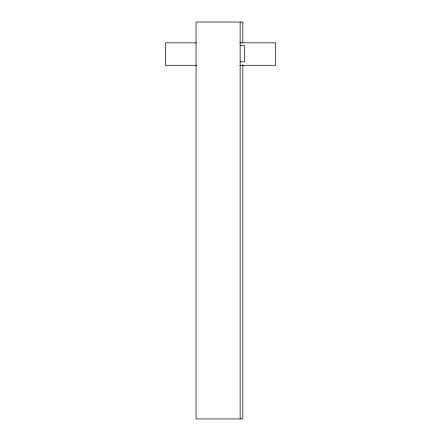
<?xml version="1.0" encoding="UTF-8"?>
<svg xmlns="http://www.w3.org/2000/svg" width="441" height="441" viewBox="0 0 441 441"><rect width="100%" height="100%" fill="white"/><g stroke="black" fill="none" stroke-linecap="round" stroke-linejoin="round"><path stroke-width="0.66" d="M196.647 42.849L165.381 42.849L165.381 65.274L196.647 65.274M239.81 42.849L275.619 42.849L275.619 65.274L239.81 65.274M240.4 45.605L244.353 45.605L244.353 61.817L240.4 61.817M242.837 42.722L242.837 22.05L196.047 22.05L196.047 418.95L242.837 418.95L242.837 64.772M240.147 22.05L240.147 418.95"/></g></svg>
